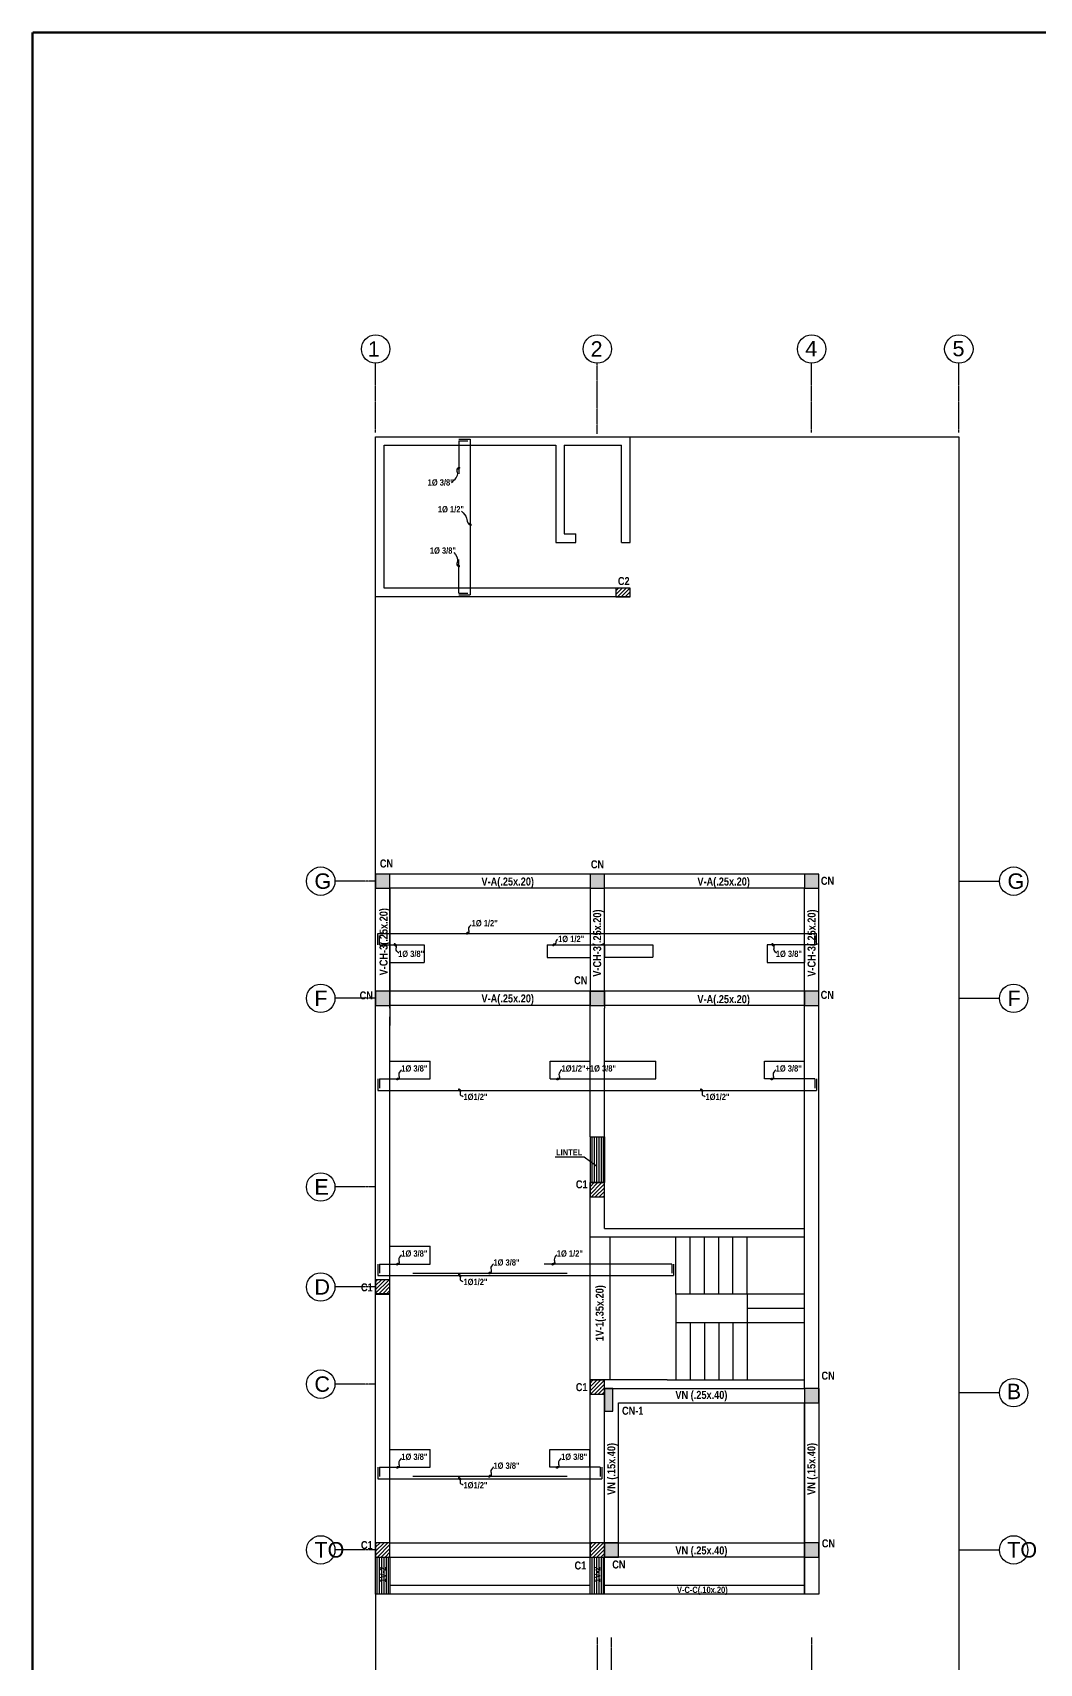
# Model space of a CAD drawing. Header units: millimetres. Extents: x -249630 to 95394, y -188036 to 109963.
# Drawn here: x 52280 to 69887, y -84337 to -55806 of the extents above; entities that cross this region are included whole.
import ezdxf

# ---------------------------------------------------------------- set-up
doc = ezdxf.new("R2010")
doc.units = ezdxf.units.MM
doc.header["$PDMODE"] = 2
doc.linetypes.add('ACAD_ISO04W100', pattern=[30, 24, -3, 0, -3])
doc.linetypes.add('DASHED2', pattern=[9.525, 6.35, -3.175])
for name, color, linetype in [('04', 4, 'Continuous'), ('EJES', 161, 'Continuous'), ('Layer1', 2, 'Continuous'), ('Layer11', 30, 'Continuous'), ('Layer8', 8, 'Continuous'), ('SOMBRA', 252, 'Continuous'), ('SUBTITULOS', 90, 'Continuous'), ('TEXTOS', 11, 'Continuous'), ('VEREDA', 1, 'Continuous')]:
    doc.layers.add(name, color=color, linetype=linetype)
doc.styles.add('ARIAL', font='arial.ttf', dxfattribs={"height": 0.14})
doc.styles.add('COTAS', font='arial.ttf', dxfattribs={"width": 1.1})
doc.styles.add('DESCRIPCION(E)', font='swisscbi.ttf', dxfattribs={"width": 1.1, "oblique": 15, "height": 0.15})
doc.styles.add('SUBTITULOS(E)', font='swisscbi.ttf', dxfattribs={"oblique": 15, "height": 0.2})
doc.dimstyles.new('COTA1-50', dxfattribs={"dimscale": 0.5, "dimtxt": 0.22, "dimasz": 0.12, "dimexe": 0.08, "dimexo": 0.05, "dimgap": 0.076, "dimtad": 2, "dimzin": 4, "dimdsep": 46, "dimtxsty": 'COTAS', "dimblk": 'ARCHTICK', "dimcen": -0.1, "dimclrd": 141, "dimclre": 141, "dimclrt": 11, "dimadec": 0, "dimazin": 0, "dimtfac": 1, "dimtix": 1, "dimtmove": 1, "dimatfit": 3, "dimfxl": 1, "dimtolj": 1, "dimtzin": 0, "dimarcsym": 0})
pattern_1 = [(45, (-96189.18, -287423.35), (-33.6759605, 33.6759605), [])]
pattern_2 = [(90, (-98613.554, -287423.35), (-40, 2e-15), [])]

# ---------------------------------------------------------------- blocks, each defined once
blk = doc.blocks.new('_ArchTick')
at = {"color": 0, "linetype": 'ByBlock', "const_width": 0.15}
blk.add_lwpolyline([(-0.5, -0.5), (0.5, 0.5)], dxfattribs=at)
blk = doc.blocks.new('*D466')
at = {"layer": 'Defpoints', "color": 0, "transparency": 16777216}
for p in [(59230, -73801), (58530, -74112), (59230, -74112)]:
    blk.add_point(p, dxfattribs=at)
at = {"layer": 'Layer11', "color": 141, "lineweight": -2, "transparency": 16777216}
for p, q in [((58530, -74112), (58530, -73800)), ((58530, -73801), (59230, -73801)), ((59230, -74112), (59230, -73800))]:
    blk.add_line(p, q, dxfattribs=at)
at = {"layer": 'Layer11', "color": 141, "lineweight": -2, "transparency": 16777216, "xscale": 0.06, "yscale": 0.06, "zscale": 0.06, "rotation": 180}
blk.add_blockref('_ArchTick', (58530, -73801), dxfattribs=at)
at = {"layer": 'Layer11', "color": 141, "lineweight": -2, "transparency": 16777216, "xscale": 0.06, "yscale": 0.06, "zscale": 0.06}
blk.add_blockref('_ArchTick', (59230, -73801), dxfattribs=at)
at = {"layer": 'Layer11', "color": 11, "transparency": 16777216, "insert": (58880, -73800), "char_height": 0.11, "attachment_point": 5, "style": 'COTAS'}
blk.add_mtext('\\A1;.70', dxfattribs=at)
blk = doc.blocks.new('*D467')
at = {"layer": 'Defpoints', "color": 0, "transparency": 16777216}
for p in [(62030, -73800), (61330, -74112), (62030, -74112)]:
    blk.add_point(p, dxfattribs=at)
at = {"layer": 'Layer11', "color": 141, "lineweight": -2, "transparency": 16777216}
for p, q in [((61330, -74112), (61330, -73800)), ((61330, -73800), (62030, -73800)), ((62030, -74112), (62030, -73800))]:
    blk.add_line(p, q, dxfattribs=at)
at = {"layer": 'Layer11', "color": 141, "lineweight": -2, "transparency": 16777216, "xscale": 0.06, "yscale": 0.06, "zscale": 0.06, "rotation": 180}
blk.add_blockref('_ArchTick', (61330, -73800), dxfattribs=at)
at = {"layer": 'Layer11', "color": 141, "lineweight": -2, "transparency": 16777216, "xscale": 0.06, "yscale": 0.06, "zscale": 0.06}
blk.add_blockref('_ArchTick', (62030, -73800), dxfattribs=at)
at = {"layer": 'Layer11', "color": 11, "transparency": 16777216, "insert": (61680, -73800), "char_height": 0.11, "attachment_point": 5, "style": 'COTAS'}
blk.add_mtext('\\A1;.70', dxfattribs=at)
blk = doc.blocks.new('*D468')
at = {"layer": 'Defpoints', "color": 0, "transparency": 16777216}
for p in [(63180, -73800), (62280, -74112), (63180, -74112)]:
    blk.add_point(p, dxfattribs=at)
at = {"layer": 'Layer11', "color": 141, "lineweight": -2, "transparency": 16777216}
for p, q in [((62280, -74112), (62280, -73800)), ((62280, -73800), (63180, -73800)), ((63180, -74112), (63180, -73800))]:
    blk.add_line(p, q, dxfattribs=at)
at = {"layer": 'Layer11', "color": 141, "lineweight": -2, "transparency": 16777216, "xscale": 0.06, "yscale": 0.06, "zscale": 0.06, "rotation": 180}
blk.add_blockref('_ArchTick', (62280, -73800), dxfattribs=at)
at = {"layer": 'Layer11', "color": 141, "lineweight": -2, "transparency": 16777216, "xscale": 0.06, "yscale": 0.06, "zscale": 0.06}
blk.add_blockref('_ArchTick', (63180, -73800), dxfattribs=at)
at = {"layer": 'Layer11', "color": 11, "transparency": 16777216, "insert": (62730, -73800), "char_height": 0.11, "attachment_point": 5, "style": 'COTAS'}
blk.add_mtext('\\A1;.90', dxfattribs=at)
blk = doc.blocks.new('*D469')
at = {"layer": 'Defpoints', "color": 0, "transparency": 16777216}
for p in [(65779, -73801), (65079, -74112), (65779, -74112)]:
    blk.add_point(p, dxfattribs=at)
at = {"layer": 'Layer11', "color": 141, "lineweight": -2, "transparency": 16777216}
for p, q in [((65079, -74112), (65079, -73800)), ((65079, -73801), (65779, -73801)), ((65779, -74112), (65779, -73800))]:
    blk.add_line(p, q, dxfattribs=at)
at = {"layer": 'Layer11', "color": 141, "lineweight": -2, "transparency": 16777216, "xscale": 0.06, "yscale": 0.06, "zscale": 0.06, "rotation": 180}
blk.add_blockref('_ArchTick', (65079, -73801), dxfattribs=at)
at = {"layer": 'Layer11', "color": 141, "lineweight": -2, "transparency": 16777216, "xscale": 0.06, "yscale": 0.06, "zscale": 0.06}
blk.add_blockref('_ArchTick', (65779, -73801), dxfattribs=at)
at = {"layer": 'Layer11', "color": 11, "transparency": 16777216, "insert": (65429, -73800), "char_height": 0.11, "attachment_point": 5, "style": 'COTAS'}
blk.add_mtext('\\A1;.70', dxfattribs=at)
blk = doc.blocks.new('*D470')
at = {"layer": 'Defpoints', "color": 0, "transparency": 16777216}
for p in [(58529, -71765), (59129, -71765), (59129, -72076)]:
    blk.add_point(p, dxfattribs=at)
at = {"layer": 'Layer11', "color": 141, "lineweight": -2, "transparency": 16777216}
for p, q in [((58529, -71765), (58529, -72076)), ((59129, -71765), (59129, -72076)), ((58529, -72076), (59129, -72076))]:
    blk.add_line(p, q, dxfattribs=at)
at = {"layer": 'Layer11', "color": 141, "lineweight": -2, "transparency": 16777216, "xscale": 0.06, "yscale": 0.06, "zscale": 0.06, "rotation": 180}
blk.add_blockref('_ArchTick', (58529, -72076), dxfattribs=at)
at = {"layer": 'Layer11', "color": 141, "lineweight": -2, "transparency": 16777216, "xscale": 0.06, "yscale": 0.06, "zscale": 0.06}
blk.add_blockref('_ArchTick', (59129, -72076), dxfattribs=at)
at = {"layer": 'Layer11', "color": 11, "transparency": 16777216, "insert": (58829, -72076), "char_height": 0.11, "attachment_point": 5, "style": 'COTAS'}
blk.add_mtext('\\A1;.60', dxfattribs=at)
blk = doc.blocks.new('*D471')
at = {"layer": 'Defpoints', "color": 0, "transparency": 16777216}
for p in [(61279, -71765), (62029, -71765), (62029, -71988)]:
    blk.add_point(p, dxfattribs=at)
at = {"layer": 'Layer11', "color": 141, "lineweight": -2, "transparency": 16777216}
for p, q in [((61279, -71765), (61279, -71988)), ((62029, -71765), (62029, -71988)), ((61279, -71988), (62029, -71988))]:
    blk.add_line(p, q, dxfattribs=at)
at = {"layer": 'Layer11', "color": 141, "lineweight": -2, "transparency": 16777216, "xscale": 0.06, "yscale": 0.06, "zscale": 0.06, "rotation": 180}
blk.add_blockref('_ArchTick', (61279, -71988), dxfattribs=at)
at = {"layer": 'Layer11', "color": 141, "lineweight": -2, "transparency": 16777216, "xscale": 0.06, "yscale": 0.06, "zscale": 0.06}
blk.add_blockref('_ArchTick', (62029, -71988), dxfattribs=at)
at = {"layer": 'Layer11', "color": 11, "transparency": 16777216, "insert": (61654, -71989), "char_height": 0.11, "attachment_point": 5, "style": 'COTAS'}
blk.add_mtext('\\A1;.75', dxfattribs=at)
blk = doc.blocks.new('*D472')
at = {"layer": 'Defpoints', "color": 0, "transparency": 16777216}
for p in [(62279, -71765), (63129, -71765), (63129, -71983)]:
    blk.add_point(p, dxfattribs=at)
at = {"layer": 'Layer11', "color": 141, "lineweight": -2, "transparency": 16777216}
for p, q in [((62279, -71765), (62279, -71983)), ((63129, -71765), (63129, -71983)), ((62279, -71983), (63129, -71983))]:
    blk.add_line(p, q, dxfattribs=at)
at = {"layer": 'Layer11', "color": 141, "lineweight": -2, "transparency": 16777216, "xscale": 0.06, "yscale": 0.06, "zscale": 0.06, "rotation": 180}
blk.add_blockref('_ArchTick', (62279, -71983), dxfattribs=at)
at = {"layer": 'Layer11', "color": 141, "lineweight": -2, "transparency": 16777216, "xscale": 0.06, "yscale": 0.06, "zscale": 0.06}
blk.add_blockref('_ArchTick', (63129, -71983), dxfattribs=at)
at = {"layer": 'Layer11', "color": 11, "transparency": 16777216, "insert": (62704, -71983), "char_height": 0.11, "attachment_point": 5, "style": 'COTAS'}
blk.add_mtext('\\A1;.85', dxfattribs=at)
blk = doc.blocks.new('*D473')
at = {"layer": 'Defpoints', "color": 0, "transparency": 16777216}
for p in [(65129, -71765), (65779, -71765), (65779, -72076)]:
    blk.add_point(p, dxfattribs=at)
at = {"layer": 'Layer11', "color": 141, "lineweight": -2, "transparency": 16777216}
for p, q in [((65129, -71765), (65129, -72076)), ((65779, -71765), (65779, -72076)), ((65129, -72076), (65779, -72076))]:
    blk.add_line(p, q, dxfattribs=at)
at = {"layer": 'Layer11', "color": 141, "lineweight": -2, "transparency": 16777216, "xscale": 0.06, "yscale": 0.06, "zscale": 0.06, "rotation": 180}
blk.add_blockref('_ArchTick', (65129, -72076), dxfattribs=at)
at = {"layer": 'Layer11', "color": 141, "lineweight": -2, "transparency": 16777216, "xscale": 0.06, "yscale": 0.06, "zscale": 0.06}
blk.add_blockref('_ArchTick', (65779, -72076), dxfattribs=at)
at = {"layer": 'Layer11', "color": 11, "transparency": 16777216, "insert": (65454, -72076), "char_height": 0.11, "attachment_point": 5, "style": 'COTAS'}
blk.add_mtext('\\A1;.65', dxfattribs=at)
blk = doc.blocks.new('*D480')
at = {"layer": 'Defpoints', "color": 0, "transparency": 16777216}
for p in [(59230, -80595), (58530, -80906), (59230, -80906)]:
    blk.add_point(p, dxfattribs=at)
at = {"layer": 'Layer11', "color": 141, "lineweight": -2, "transparency": 16777216}
for p, q in [((58530, -80906), (58530, -80595)), ((58530, -80595), (59230, -80595)), ((59230, -80906), (59230, -80595))]:
    blk.add_line(p, q, dxfattribs=at)
at = {"layer": 'Layer11', "color": 141, "lineweight": -2, "transparency": 16777216, "xscale": 0.06, "yscale": 0.06, "zscale": 0.06, "rotation": 180}
blk.add_blockref('_ArchTick', (58530, -80595), dxfattribs=at)
at = {"layer": 'Layer11', "color": 141, "lineweight": -2, "transparency": 16777216, "xscale": 0.06, "yscale": 0.06, "zscale": 0.06}
blk.add_blockref('_ArchTick', (59230, -80595), dxfattribs=at)
at = {"layer": 'Layer11', "color": 11, "transparency": 16777216, "insert": (58880, -80595), "char_height": 0.11, "attachment_point": 5, "style": 'COTAS'}
blk.add_mtext('\\A1;.70', dxfattribs=at)
blk = doc.blocks.new('*D481')
at = {"layer": 'Defpoints', "color": 0, "transparency": 16777216}
for p in [(62025, -80595), (61325, -80906), (62025, -80906)]:
    blk.add_point(p, dxfattribs=at)
at = {"layer": 'Layer11', "color": 141, "lineweight": -2, "transparency": 16777216}
for p, q in [((61325, -80906), (61325, -80595)), ((61325, -80595), (62025, -80595)), ((62025, -80906), (62025, -80595))]:
    blk.add_line(p, q, dxfattribs=at)
at = {"layer": 'Layer11', "color": 141, "lineweight": -2, "transparency": 16777216, "xscale": 0.06, "yscale": 0.06, "zscale": 0.06, "rotation": 180}
blk.add_blockref('_ArchTick', (61325, -80595), dxfattribs=at)
at = {"layer": 'Layer11', "color": 141, "lineweight": -2, "transparency": 16777216, "xscale": 0.06, "yscale": 0.06, "zscale": 0.06}
blk.add_blockref('_ArchTick', (62025, -80595), dxfattribs=at)
at = {"layer": 'Layer11', "color": 11, "transparency": 16777216, "insert": (61675, -80595), "char_height": 0.11, "attachment_point": 5, "style": 'COTAS'}
blk.add_mtext('\\A1;.70', dxfattribs=at)
blk = doc.blocks.new('*D482')
at = {"layer": 'Defpoints', "color": 0, "transparency": 16777216}
for p in [(59230, -77039), (58530, -77350), (59230, -77350)]:
    blk.add_point(p, dxfattribs=at)
at = {"layer": 'Layer11', "color": 141, "lineweight": -2, "transparency": 16777216}
for p, q in [((58530, -77350), (58530, -77039)), ((58530, -77039), (59230, -77039)), ((59230, -77350), (59230, -77039))]:
    blk.add_line(p, q, dxfattribs=at)
at = {"layer": 'Layer11', "color": 141, "lineweight": -2, "transparency": 16777216, "xscale": 0.06, "yscale": 0.06, "zscale": 0.06, "rotation": 180}
blk.add_blockref('_ArchTick', (58530, -77039), dxfattribs=at)
at = {"layer": 'Layer11', "color": 141, "lineweight": -2, "transparency": 16777216, "xscale": 0.06, "yscale": 0.06, "zscale": 0.06}
blk.add_blockref('_ArchTick', (59230, -77039), dxfattribs=at)
at = {"layer": 'Layer11', "color": 11, "transparency": 16777216, "insert": (58880, -77039), "char_height": 0.11, "attachment_point": 5, "style": 'COTAS'}
blk.add_mtext('\\A1;.70', dxfattribs=at)

msp = doc.modelspace()

# ---------------------------------------------------------------- hatches: boundary and pattern name
at = {"layer": 'Layer8'}
h = msp.add_hatch(dxfattribs=at)
h.set_pattern_fill('_USER', color=256, scale=40, angle=90, style=0, pattern_type=0)
h.set_pattern_definition(pattern_2)
h.paths.add_polyline_path([(62278.83, -75126.638), (62028.83, -75126.638), (62028.83, -75926.638), (62278.83, -75926.638)])
h = msp.add_hatch(dxfattribs=at)
h.set_pattern_fill('ANSI31', color=256, scale=15, style=0)
h.set_pattern_definition(pattern_1)
h.paths.add_polyline_path([(62278.83, -75926.638), (62028.83, -75926.638), (62028.83, -76176.638), (62278.83, -76176.638)])
h.paths.add_polyline_path([(62278.83, -79376.638), (62028.83, -79376.638), (62028.83, -79626.638), (62278.83, -79626.638), (62278.83, -79526.638)])
h.paths.add_polyline_path([(58528.83, -77626.638), (58278.83, -77626.638), (58278.83, -77876.638), (58528.83, -77876.638)])
h = msp.add_hatch(dxfattribs=at)
h.set_pattern_fill('ANSI31', color=256, scale=15, style=0)
h.set_pattern_definition(pattern_1)
h.paths.add_polyline_path([(58528.83, -82226.638), (58278.83, -82226.638), (58278.83, -82476.638), (58528.83, -82476.638)])
h = msp.add_hatch(dxfattribs=at)
h.set_pattern_fill('ANSI31', color=256, scale=15, style=0)
h.set_pattern_definition(pattern_1)
h.paths.add_polyline_path([(62278.83, -82226.638), (62028.83, -82226.638), (62028.83, -82476.638), (62278.83, -82476.638)])
h = msp.add_hatch(dxfattribs=at)
h.set_pattern_fill('_USER', color=256, scale=40, angle=90, style=0, pattern_type=0)
h.set_pattern_definition(pattern_2)
h.paths.add_polyline_path([(58278.83, -82476.638), (58278.83, -83126.638), (58528.83, -83126.638), (58528.83, -82476.638)])
h.paths.add_polyline_path([(62278.83, -82476.638), (62028.83, -82476.638), (62028.83, -83126.638), (62278.83, -83126.638)])
h.paths.add_polyline_path([(58487.008, -82954.165), (58487.008, -82623.451), (58322.008, -82623.451), (58322.008, -82954.165)], flags=24)
h.paths.add_polyline_path([(62235.429, -82954.165), (62235.429, -82623.451), (62070.429, -82623.451), (62070.429, -82954.165)], flags=24)
at = {"layer": 'SOMBRA'}
h = msp.add_hatch(color=256, dxfattribs=at)
h.paths.add_polyline_path([(58528.83, -70526.638), (58278.83, -70526.638), (58278.83, -70776.638), (58528.83, -70776.638)])
h.paths.add_polyline_path([(58528.83, -72576.638), (58278.83, -72576.638), (58278.83, -72826.638), (58528.83, -72826.638)])
h.paths.add_polyline_path([(62278.83, -72576.638), (62028.83, -72576.638), (62028.83, -72826.638), (62278.83, -72826.638)])
h.paths.add_polyline_path([(62278.83, -70526.638), (62028.83, -70526.638), (62028.83, -70776.638), (62278.83, -70776.638)])
h.paths.add_polyline_path([(66028.83, -70526.638), (65778.83, -70526.638), (65778.83, -70776.638), (66028.83, -70776.638)])
h.paths.add_polyline_path([(66028.83, -72576.638), (65778.83, -72576.638), (65778.83, -72826.638), (66028.83, -72826.638)])
h = msp.add_hatch(dxfattribs=at)
h.set_pattern_fill('ANGLE', color=256, scale=1000, style=0)
h.set_pattern_definition([(0, (-96189, -287423.4), (0, 6985), [5080, -1905]), (90, (-96189, -287423.4), (-6985, 4e-13), [5080, -1905])])
h.paths.add_polyline_path([(58528.83, -82226.638), (58278.83, -82226.638), (58278.83, -82476.638), (58528.83, -82476.638)])
h.paths.add_polyline_path([(58528.83, -77626.638), (58278.83, -77626.638), (58278.83, -77876.638), (58528.83, -77876.638)])
h.paths.add_polyline_path([(62278.83, -75926.638), (62028.83, -75926.638), (62028.83, -76176.638), (62278.83, -76176.638)])
h.paths.add_polyline_path([(62278.83, -79376.638), (62028.83, -79376.638), (62028.83, -79626.638), (62278.83, -79626.638), (62278.83, -79526.638)])
h = msp.add_hatch(color=256, dxfattribs=at)
h.paths.add_polyline_path([(62528.83, -82226.638), (62278.83, -82226.638), (62278.83, -82476.638), (62528.83, -82476.638)])
h.paths.add_polyline_path([(66028.83, -82226.638), (65778.83, -82226.638), (65778.83, -82476.638), (66028.83, -82476.638)])
h.paths.add_polyline_path([(66028.83, -79526.638), (65778.83, -79526.638), (65778.83, -79776.638), (66028.83, -79776.638)])
msp.add_hatch(color=252, dxfattribs=at).paths.add_polyline_path([(62428.83, -79526.638), (62278.83, -79526.638), (62278.83, -79926.638), (62428.83, -79926.638)])

# ---------------------------------------------------------------- linework, layer by layer
at = {"color": 5, "linetype": 'Continuous'}
for p, q in [((59731.427, -62918.739), (59931.427, -62918.739)), ((59731.427, -62948.739), (59891.427, -62948.739)), ((59731.427, -62948.739), (59731.427, -63526.638)), ((59931.427, -62918.739), (59931.427, -65641.171)), ((59731.427, -65611.171), (59731.427, -65026.638)), ((59731.427, -65611.171), (59891.427, -65611.171)), ((59731.427, -65641.171), (59931.427, -65641.171)), ((58315.616, -71564.883), (65987.347, -71564.883)), ((58315.616, -71764.883), (58315.616, -71564.883)), ((58345.616, -71764.883), (58345.616, -71604.883)), ((65957.347, -71764.883), (65957.347, -71604.883)), ((65987.347, -71764.883), (65987.347, -71564.883)), ((58345.616, -71764.883), (59128.83, -71764.883)), ((61278.83, -71764.883), (63128.83, -71764.883)), ((65957.347, -71764.883), (65128.83, -71764.883)), ((58317.091, -74111.618), (58317.091, -74311.618)), ((58347.091, -74111.618), (58347.091, -74271.618)), ((58347.091, -74111.618), (59230.305, -74111.618)), ((61330.305, -74111.618), (63180.305, -74111.618)), ((65958.822, -74111.618), (65078.83, -74111.618)), ((65958.822, -74111.618), (65958.822, -74271.618)), ((65988.822, -74111.618), (65988.822, -74311.618)), ((58317.091, -74311.618), (65988.822, -74311.618)), ((58317.091, -77350.058), (58317.091, -77550.058)), ((58317.091, -77550.058), (63490.874, -77550.058)), ((58347.091, -77350.058), (58347.091, -77510.058)), ((58347.091, -77350.058), (59230.305, -77350.058)), ((58928.83, -77508.173), (61628.83, -77508.173)), ((63460.874, -77350.058), (61228.83, -77350.058)), ((63460.874, -77350.058), (63460.874, -77510.058)), ((63490.874, -77350.058), (63490.874, -77550.058)), ((58317.091, -80906.202), (58317.091, -81106.202)), ((58347.091, -80906.202), (58347.091, -81066.202)), ((58347.091, -80906.202), (59230.305, -80906.202)), ((62205.376, -80906.202), (61325.384, -80906.202)), ((62205.376, -80906.202), (62205.376, -81066.202)), ((62235.376, -80906.202), (62235.376, -81106.202)), ((58317.091, -81106.202), (62235.376, -81106.202)), ((58928.83, -81064.317), (61628.83, -81064.317))]:
    msp.add_line(p, q, dxfattribs=at)
at = {"layer": 'EJES', "linetype": 'ACAD_ISO04W100', "ltscale": 0.03}
for p, q in [((58278.83, -62801.638), (58278.83, -61590.855)), ((62155.069, -62826.638), (62155.069, -61590.855)), ((65903.83, -62801.638), (65903.83, -61590.855)), ((68478.83, -62801.638), (68478.83, -61590.855)), ((58278.83, -70651.638), (57568.047, -70651.638)), ((68478.83, -70651.638), (69189.614, -70651.638)), ((58278.83, -72701.638), (57568.047, -72701.638)), ((68478.83, -72701.638), (69189.614, -72701.638)), ((58278.83, -76001.638), (57568.047, -76001.638)), ((58278.83, -77751.638), (57568.047, -77751.638)), ((58278.83, -79451.638), (57568.047, -79451.638)), ((58278.83, -82351.638), (57568.047, -82351.638)), ((62155.069, -83883.747), (62155.069, -86687.422)), ((65903.83, -83883.747), (65903.83, -86687.422)), ((68478.83, -83883.747), (68478.83, -86687.422))]:
    msp.add_line(p, q, dxfattribs=at)
for points in [[(69189.614, -79601.638), (68478.83, -79601.638)], [(68478.83, -82351.638), (69189.614, -82351.638)], [(62784.343, -86687.422), (62403.83, -86011.347), (62403.83, -83883.747)]]:
    msp.add_lwpolyline(points, dxfattribs=at)
at = {"layer": 'EJES'}
for centre in [(58278.83, -61342.229), (62155.069, -61342.229), (65903.83, -61342.229), (68478.83, -61342.229), (57319.422, -70651.638), (69438.239, -70651.638), (57319.422, -72701.638), (69438.239, -72701.638), (57319.422, -76001.638), (57319.422, -77751.638), (57319.422, -79451.638), (69438.239, -79601.638), (57319.422, -82351.638), (69438.239, -82351.638)]:
    msp.add_circle(centre, 248.625, dxfattribs=at)
at = {"layer": 'Layer1'}
for p, q in [((58278.83, -62876.638), (62728.83, -62876.638)), ((58278.83, -65676.638), (58278.83, -62876.638)), ((58428.83, -63026.638), (61428.83, -63026.638)), ((58428.83, -65526.638), (58428.83, -63026.638)), ((61428.83, -63026.638), (61428.83, -64726.638)), ((61578.83, -63026.638), (61578.83, -64576.638)), ((61578.83, -63026.638), (62578.83, -63026.638)), ((62578.83, -64726.638), (62578.83, -63026.638)), ((62728.83, -64726.638), (62728.83, -62876.638)), ((61428.83, -64726.638), (61778.83, -64726.638)), ((61578.83, -64576.638), (61778.83, -64576.638)), ((61778.83, -64726.638), (61778.83, -64576.638)), ((62578.83, -64726.638), (62728.83, -64726.638)), ((62728.83, -65526.638), (59428.83, -65526.638)), ((62728.83, -65676.638), (62728.83, -65526.638)), ((62728.83, -65676.638), (62728.83, -65526.638)), ((62728.83, -65676.638), (59428.83, -65676.638)), ((58278.83, -83126.638), (58278.83, -70526.638)), ((66028.83, -79776.638), (66028.83, -70526.638)), ((58528.83, -72876.638), (58528.83, -70776.638)), ((58528.83, -70776.638), (58528.83, -73176.638)), ((65778.83, -76726.638), (65778.83, -70776.638)), ((62028.83, -75126.638), (62028.83, -72576.638)), ((58528.83, -82226.638), (58528.83, -73026.638)), ((62278.83, -75126.638), (62278.83, -72876.638)), ((65778.83, -76726.638), (65778.83, -73026.638)), ((62028.83, -75126.638), (62278.83, -75126.638)), ((62028.83, -76876.638), (62028.83, -75926.638)), ((62028.83, -75926.638), (62278.83, -75926.638)), ((62278.83, -76726.638), (62278.83, -75926.638)), ((62278.83, -76726.638), (65778.83, -76726.638)), ((65778.83, -77876.638), (65778.83, -76726.638)), ((65778.83, -79526.638), (65778.83, -76726.638)), ((62028.83, -76876.638), (65778.83, -76876.638)), ((65778.83, -79526.638), (65778.83, -78026.638)), ((62028.83, -79376.638), (62278.83, -79376.638)), ((62028.83, -83126.638), (62028.83, -79376.638)), ((62278.83, -79526.638), (65778.83, -79526.638)), ((62278.83, -79826.638), (62278.83, -79526.638)), ((62278.83, -79526.638), (62278.83, -79526.638)), ((62278.83, -82226.638), (62278.83, -79526.638)), ((63378.83, -79376.638), (65778.83, -79376.638)), ((62278.83, -79826.638), (62278.83, -79826.638)), ((62528.83, -79776.638), (65778.83, -79776.638)), ((65778.83, -79776.638), (65778.83, -83126.638)), ((65778.83, -83126.638), (65778.83, -79776.638)), ((62278.83, -83126.638), (62278.83, -82476.638)), ((62028.83, -82976.638), (58528.83, -82976.638)), ((65778.83, -82976.638), (62278.83, -82976.638))]:
    msp.add_line(p, q, dxfattribs=at)
for points in [[(59428.83, -65526.638), (58428.83, -65526.638)], [(58428.83, -65676.638), (58278.83, -65676.638)], [(59428.83, -65676.638), (58428.83, -65676.638)], [(66028.83, -70526.638), (58278.83, -70526.638)], [(62028.83, -70776.638), (62028.83, -72576.638)], [(62278.83, -72576.638), (62278.83, -70776.638)], [(65778.83, -72876.638), (65778.83, -70776.638)], [(62028.83, -72576.638), (62278.83, -72576.638), (62278.83, -72876.638)], [(62028.83, -75126.638), (62028.83, -75926.638)], [(62278.83, -75126.638), (62278.83, -75926.638)], [(62028.83, -79376.638), (62028.83, -76876.638)], [(62378.83, -79376.638), (62378.83, -76876.638)], [(66028.83, -79526.638), (66028.83, -83126.638), (58278.83, -83126.638)], [(63378.83, -79376.638), (62278.83, -79376.638)], [(62528.83, -82226.638), (62528.83, -79776.638)], [(58528.83, -82226.638), (62028.83, -82226.638)], [(62278.83, -82226.638), (65778.83, -82226.638)], [(58528.83, -82476.638), (58528.83, -83126.638)], [(58528.83, -82476.638), (62028.83, -82476.638)], [(65778.83, -82476.638), (62278.83, -82476.638)]]:
    msp.add_lwpolyline(points, dxfattribs=at)
at = {"layer": 'Layer8'}
for p, q in [((62478.83, -65571.52), (62523.713, -65526.638)), ((62478.83, -65638.872), (62591.064, -65526.638)), ((62508.416, -65676.638), (62658.416, -65526.638)), ((62575.768, -65676.638), (62725.768, -65526.638)), ((62643.12, -65676.638), (62728.83, -65590.928)), ((62710.472, -65676.638), (62728.83, -65658.28))]:
    msp.add_line(p, q, dxfattribs=at)
at = {"layer": 'SOMBRA', "color": 3, "linetype": 'DASHED2', "lineweight": 90}
msp.add_lwpolyline([(52280.3, -98829.085), (95026.507, -98829.085), (95026.507, -55805.993), (52280.3, -55805.993)], close=True, dxfattribs=at)
at = {"layer": 'VEREDA'}
for p, q in [((62728.83, -62876.638), (68478.83, -62876.638)), ((68478.83, -62876.638), (68478.83, -84526.638)), ((58278.83, -70576.638), (58278.83, -65676.638)), ((63528.83, -77876.638), (63528.83, -76876.638)), ((63778.83, -77876.638), (63778.83, -76876.638)), ((64028.83, -77876.638), (64028.83, -76876.638)), ((64278.83, -77876.638), (64278.83, -76876.638)), ((64528.83, -77876.638), (64528.83, -76876.638)), ((64778.83, -77876.638), (64778.83, -76876.638)), ((65778.83, -77876.638), (63528.83, -77876.638)), ((65778.83, -78126.638), (64778.83, -78126.638)), ((65778.83, -78376.638), (63528.83, -78376.638)), ((63528.83, -78376.638), (63528.83, -79376.638)), ((63778.83, -78376.638), (63778.83, -79376.638)), ((64028.83, -78376.638), (64028.83, -79376.638)), ((64278.83, -78376.638), (64278.83, -79376.638)), ((64528.83, -78376.638), (64528.83, -79376.638)), ((64778.83, -78376.638), (64778.83, -79376.638)), ((58278.83, -83126.638), (58278.83, -85526.638))]:
    msp.add_line(p, q, dxfattribs=at)
for points in [[(62728.83, -65676.638), (62728.83, -65526.638), (62478.83, -65526.638), (62478.83, -65676.638)], [(58278.83, -70776.638), (58528.83, -70776.638), (58528.83, -70526.638), (58278.83, -70526.638)], [(62028.83, -70776.638), (62278.83, -70776.638), (62278.83, -70526.638), (62028.83, -70526.638)], [(65778.83, -70776.638), (66028.83, -70776.638), (66028.83, -70526.638), (65778.83, -70526.638)], [(58278.83, -72826.638), (58528.83, -72826.638), (58528.83, -72576.638), (58278.83, -72576.638)], [(62028.83, -72826.638), (62278.83, -72826.638), (62278.83, -72576.638), (62028.83, -72576.638)], [(65778.83, -72826.638), (66028.83, -72826.638), (66028.83, -72576.638), (65778.83, -72576.638)], [(62028.83, -76176.638), (62278.83, -76176.638), (62278.83, -75926.638), (62028.83, -75926.638)], [(58278.83, -77876.638), (58528.83, -77876.638), (58528.83, -77626.638), (58278.83, -77626.638)], [(62028.83, -79626.638), (62278.83, -79626.638), (62278.83, -79376.638), (62028.83, -79376.638)], [(62428.83, -79926.638), (62428.83, -79526.638), (62278.83, -79526.638), (62278.83, -79926.638)], [(65778.83, -79776.638), (66028.83, -79776.638), (66028.83, -79526.638), (65778.83, -79526.638)], [(58278.83, -82476.638), (58528.83, -82476.638), (58528.83, -82226.638), (58278.83, -82226.638)], [(62028.83, -82476.638), (62278.83, -82476.638), (62278.83, -82226.638), (62028.83, -82226.638)], [(62278.83, -82476.638), (62528.83, -82476.638), (62528.83, -82226.638), (62278.83, -82226.638)], [(65778.83, -82476.638), (66028.83, -82476.638), (66028.83, -82226.638), (65778.83, -82226.638)]]:
    msp.add_lwpolyline(points, close=True, dxfattribs=at)
at = {"layer": 'VEREDA', "color": 30, "linetype": 'DASHED2', "ltscale": 0.025}
for points in [[(62028.83, -70776.638), (58528.83, -70776.638)], [(65778.83, -70776.638), (62278.83, -70776.638)], [(62028.83, -72576.638), (58528.83, -72576.638)], [(65778.83, -72576.638), (62278.83, -72576.638)], [(62028.83, -72826.638), (58528.83, -72826.638)], [(65778.83, -72826.638), (62278.83, -72826.638)]]:
    msp.add_lwpolyline(points, dxfattribs=at)
at = {"layer": 'VEREDA'}
for points in [[(63528.83, -77876.638), (63528.83, -78376.638)], [(64778.83, -77876.638), (64778.83, -78376.638)]]:
    msp.add_lwpolyline(points, dxfattribs=at)
for points, start_tangent in [([(59604.765, -63678.793), (59711.99, -63503.03), (59711.99, -63428.749), (59745.786, -63412.992), (59744.565, -63428.696), (59734.283, -63439.213), (59715.922, -63444.104), (59698.495, -63443.164), (59698.804, -63445.32)], (-0.108755775, -0.994068499)), ([(59781.95, -64177.248), (59867.984, -64299.299), (59916.944, -64410.407), (59950.74, -64426.164), (59949.519, -64410.46), (59939.237, -64399.943), (59920.876, -64395.051), (59903.449, -64395.992), (59903.757, -64393.835)], (-0.108755775, 0.994068499)), ([(59646.313, -64899.832), (59711.068, -65058.71), (59711.068, -65132.991), (59744.865, -65148.747), (59743.644, -65133.043), (59733.362, -65122.526), (59715.001, -65117.635), (59697.574, -65118.575), (59697.882, -65116.419)], (-0.108755775, 0.994068499)), ([(59947.667, -71416.71), (59900.352, -71486.489), (59900.352, -71560.77), (59866.556, -71576.526), (59867.777, -71560.823), (59878.059, -71550.306), (59896.42, -71545.414), (59913.847, -71546.355), (59913.538, -71544.198)], (0.108755775, 0.994068499)), ([(58684.083, -71910.204), (58636.768, -71840.425), (58636.768, -71766.144), (58602.972, -71750.388), (58604.193, -71766.091), (58614.475, -71776.608), (58632.836, -71781.5), (58650.263, -71780.559), (58649.955, -71782.716)], (0.108755775, -0.994068499)), ([(61457.819, -71665.65), (61436.85, -71695.887), (61409.508, -71765.896), (61375.712, -71781.653), (61376.932, -71765.949), (61387.214, -71755.432), (61405.575, -71750.541), (61423.002, -71751.481), (61422.694, -71749.325)], (0.108755775, 0.994068499)), ([(65290.401, -71910.204), (65243.087, -71840.425), (65243.087, -71766.144), (65209.291, -71750.388), (65210.511, -71766.091), (65220.793, -71776.608), (65239.154, -71781.5), (65256.581, -71780.559), (65256.273, -71782.716)], (0.108755775, -0.994068499)), ([(58730.183, -73950.649), (58681.872, -74036.873), (58681.872, -74111.154), (58648.075, -74126.911), (58649.296, -74111.207), (58659.578, -74100.69), (58677.939, -74095.798), (58695.366, -74096.739), (58695.058, -74094.582)], (0.108755775, 0.994068499)), ([(61532.626, -73950.649), (61484.315, -74036.873), (61484.315, -74111.154), (61450.519, -74126.911), (61451.739, -74111.207), (61462.021, -74100.69), (61480.382, -74095.798), (61497.809, -74096.739), (61497.501, -74094.582)], (0.108755775, 0.994068499)), ([(65277.539, -73950.649), (65229.228, -74036.873), (65229.228, -74111.154), (65195.432, -74126.911), (65196.652, -74111.207), (65206.934, -74100.69), (65225.295, -74095.798), (65242.722, -74096.739), (65242.414, -74094.582)], (0.108755775, 0.994068499)), ([(59808.644, -74425.138), (59760.333, -74382.737), (59760.333, -74308.456), (59726.537, -74292.7), (59727.757, -74308.403), (59738.039, -74318.92), (59756.4, -74323.812), (59773.827, -74322.871), (59773.519, -74325.028)], (0.108755775, -0.994068499)), ([(64040.914, -74425.138), (63992.603, -74382.737), (63992.603, -74308.456), (63958.807, -74292.7), (63960.027, -74308.403), (63970.309, -74318.92), (63988.671, -74323.812), (64006.098, -74322.871), (64005.789, -74325.028)], (0.108755775, -0.994068499)), ([(58730.183, -77189.089), (58681.872, -77275.313), (58681.872, -77349.594), (58648.075, -77365.351), (58649.296, -77349.647), (58659.578, -77339.13), (58677.939, -77334.238), (58695.366, -77335.179), (58695.058, -77333.022)], (0.108755775, 0.994068499)), ([(61449.83, -77189.089), (61401.519, -77275.313), (61401.519, -77349.594), (61367.723, -77365.351), (61368.944, -77349.647), (61379.226, -77339.13), (61397.587, -77334.238), (61415.014, -77335.179), (61414.705, -77333.022)], (0.108755775, 0.994068499)), ([(59808.644, -77663.579), (59760.333, -77621.177), (59760.333, -77546.896), (59726.537, -77531.14), (59727.757, -77546.843), (59738.039, -77557.361), (59756.4, -77562.252), (59773.827, -77561.312), (59773.519, -77563.468)], (0.108755775, -0.994068499)), ([(59808.644, -77663.579), (59760.333, -77621.177), (59760.333, -77546.896), (59726.537, -77531.14), (59727.757, -77546.843), (59738.039, -77557.361), (59756.4, -77562.252), (59773.827, -77561.312), (59773.519, -77563.468)], (0.108755775, -0.994068499)), ([(60341.428, -77344.952), (60293.117, -77431.176), (60293.117, -77505.457), (60259.32, -77521.214), (60260.541, -77505.51), (60270.823, -77494.993), (60289.184, -77490.101), (60306.611, -77491.042), (60306.303, -77488.885)], (0.108755775, 0.994068499)), ([(58730.183, -80745.233), (58681.872, -80831.457), (58681.872, -80905.738), (58648.075, -80921.495), (58649.296, -80905.791), (58659.578, -80895.274), (58677.939, -80890.383), (58695.366, -80891.323), (58695.058, -80889.167)], (0.108755775, 0.994068499)), ([(60341.428, -80901.096), (60293.117, -80987.32), (60293.117, -81061.601), (60259.32, -81077.358), (60260.541, -81061.654), (60270.823, -81051.137), (60289.184, -81046.245), (60306.611, -81047.186), (60306.303, -81045.029)], (0.108755775, 0.994068499)), ([(61524.092, -80745.233), (61475.781, -80831.457), (61475.781, -80905.738), (61441.985, -80921.495), (61443.206, -80905.791), (61453.488, -80895.274), (61471.849, -80890.383), (61489.276, -80891.323), (61488.967, -80889.167)], (0.108755775, 0.994068499)), ([(59808.644, -81219.723), (59760.333, -81177.321), (59760.333, -81103.041), (59726.537, -81087.284), (59727.757, -81102.988), (59738.039, -81113.505), (59756.4, -81118.396), (59773.827, -81117.456), (59773.519, -81119.612)], (0.108755775, -0.994068499))]:
    msp.add_spline(points, degree=3, dxfattribs=dict(at, start_tangent=start_tangent))

# ---------------------------------------------------------------- texts
at = {"layer": 'EJES', "style": 'ARIAL'}
for s, p in [('1', (58142.155, -61476.247)), ('2', (62037.926, -61476.247)), ('4', (65792.368, -61468.63)), ('5', (68367.368, -61468.63)), ('G', (57207.959, -70785.657)), ('G', (69329.74, -70785.657)), ('F', (57207.959, -72835.657)), ('F', (69329.74, -72835.657)), ('E', (57207.959, -76135.657)), ('D', (57207.959, -77885.657)), ('C', (57207.959, -79585.657)), ('B', (69316.228, -79714.873)), ('TO', (57207.959, -82485.657)), ('TO', (69323.959, -82485.657))]:
    msp.add_text(s, height=270, dxfattribs=at).set_placement(p)
at = {"layer": 'SUBTITULOS', "linetype": 'ByBlock', "style": 'SUBTITULOS(E)'}
for s, p in [('C2', (62515.737, -65471.298)), ('CN', (58353.182, -70412.739)), ('CN', (62043.227, -70427.418)), ('V-A(.25x.20)', (60130.017, -70728.304)), ('V-A(.25x.20)', (63906.587, -70728.304)), ('CN', (66066.249, -70715.77)), ('CN', (61750.079, -72454.732)), ('CN', (57999.867, -72719.966)), ('V-A(.25x.20)', (60130.017, -72773.88)), ('V-A(.25x.20)', (63906.587, -72786.129)), ('CN', (66062.422, -72711.498)), ('C1', (61780.759, -76026.388)), ('C1', (58022.292, -77828.486)), ('CN', (66075.97, -79373.576)), ('C1', (61779.955, -79574.058)), ('VN (.25x.40)', (63521.603, -79710.527)), ('CN-1', (62588.162, -79987.308)), ('CN', (66082.288, -82307.979)), ('C1', (58022.292, -82337.281)), ('VN (.25x.40)', (63521.603, -82431.063)), ('C1', (61758.038, -82694.399)), ('CN', (62417.218, -82676.844))]:
    msp.add_text(s, height=140, dxfattribs=at).set_placement(p)
for s, p in [('V-CH-3(.25x.20)', (58487.916, -72299.398)), ('V-CH-3(.25x.20)', (62223.094, -72323.177)), ('V-CH-3(.25x.20)', (65973.094, -72323.177)), ('1V-1(.35x.20)', (62266.634, -78700.79)), ('VN (.15x.40)', (62470.921, -81390.359)), ('VN (.15x.40)', (65970.065, -81390.359))]:
    msp.add_text(s, height=140, rotation=90, dxfattribs=at).set_placement(p)
at = {"layer": 'TEXTOS', "linetype": 'ByBlock', "style": 'DESCRIPCION(E)'}
for s, p in [('1%%C 3/8" ', (59189.07, -63731.119)), ('1%%C 1/2" ', (59368.1, -64200.534)), ('1%%C 3/8" ', (59227.659, -64923.118)), ('1%%C 1/2" ', (59958.639, -71441.927)), ('1%%C 1/2" ', (61470.721, -71718.18)), ('1%%C 3/8" ', (58671.771, -71978.166)), ('1%%C 3/8" ', (65278.09, -71978.166)), ('1%%C 3/8" ', (58728.384, -73982.667)), ('1%%C1/2"+1%%C 3/8" ', (61530.827, -73982.667)), ('1%%C 3/8" ', (65275.74, -73982.667)), ('1%%C1/2"', (59815.655, -74480.732)), ('1%%C1/2"', (64047.925, -74480.732)), ('LINTEL', (61434.688, -75450.885)), ('1%%C 3/8" ', (58728.384, -77221.107)), ('1%%C 3/8" ', (60339.629, -77376.97)), ('1%%C 1/2" ', (61448.032, -77221.107)), ('1%%C1/2"', (59815.655, -77719.173)), ('1%%C1/2"', (59815.655, -77719.173)), ('1%%C 3/8" ', (58728.384, -80777.251)), ('1%%C 3/8" ', (61522.293, -80777.251)), ('1%%C 3/8" ', (60339.629, -80933.114)), ('1%%C1/2"', (59815.655, -81275.317)), ('V-C-C(.10x.20)', (63548.575, -83105.613))]:
    msp.add_text(s, height=110, dxfattribs=at).set_placement(p)
for p in [(58459.508, -82922.451), (62207.929, -82922.451)]:
    msp.add_text('1V-2', height=110, rotation=90, dxfattribs=at).set_placement(p)

# ---------------------------------------------------------------- dimensions: what is measured, and where the dimension line sits
at = {"layer": 'Layer11'}
for base, p1, p2, text, picture, middle in [((59128.83, -72075.991), (58528.83, -71764.883), (59128.83, -71764.883), '.60', '*D470', (58828.83, -72076.085)), ((62028.83, -71988.449), (61278.83, -71764.883), (62028.83, -71764.883), '.75', '*D471', (61653.83, -71988.543)), ((63128.83, -71982.604), (62278.83, -71764.883), (63128.83, -71764.883), '.85', '*D472', (62703.83, -71982.698)), ((65778.83, -72075.991), (65128.83, -71764.883), (65778.83, -71764.883), '.65', '*D473', (65453.83, -72076.085)), ((59230.305, -73800.51), (58530.305, -74111.618), (59230.305, -74111.618), '.70', '*D466', (58880.305, -73800.416)), ((62030.305, -73800.15), (61330.305, -74111.618), (62030.305, -74111.618), '.70', '*D467', (61680.305, -73800.056)), ((63180.305, -73800.15), (62280.305, -74111.618), (63180.305, -74111.618), '.90', '*D468', (62730.305, -73800.056)), ((65778.83, -73800.51), (65078.83, -74111.618), (65778.83, -74111.618), '.70', '*D469', (65428.83, -73800.416)), ((59230.305, -77038.95), (58530.305, -77350.058), (59230.305, -77350.058), '.70', '*D482', (58880.305, -77038.856)), ((59230.305, -80595.094), (58530.305, -80906.202), (59230.305, -80906.202), '.70', '*D480', (58880.305, -80595)), ((62025.384, -80595.094), (61325.384, -80906.202), (62025.384, -80906.202), '.70', '*D481', (61675.384, -80595))]:
    dim = msp.add_linear_dim(base=base, p1=p1, p2=p2, text=text, dimstyle='COTA1-50', dxfattribs=at)
    dim.commit()
    dim.dimension.update_dxf_attribs({"geometry": picture, "text_midpoint": middle})

# ---------------------------------------------------------------- leaders
at = {"layer": '04'}
msp.add_leader([(62146.446, -75642.334), (61926.753, -75483.184), (61420.282, -75483.184)], dimstyle='COTA1-50', override={"dimgap": 0.076, "dimtad": 0}, dxfattribs=at)

doc.saveas('drawing.dxf')
